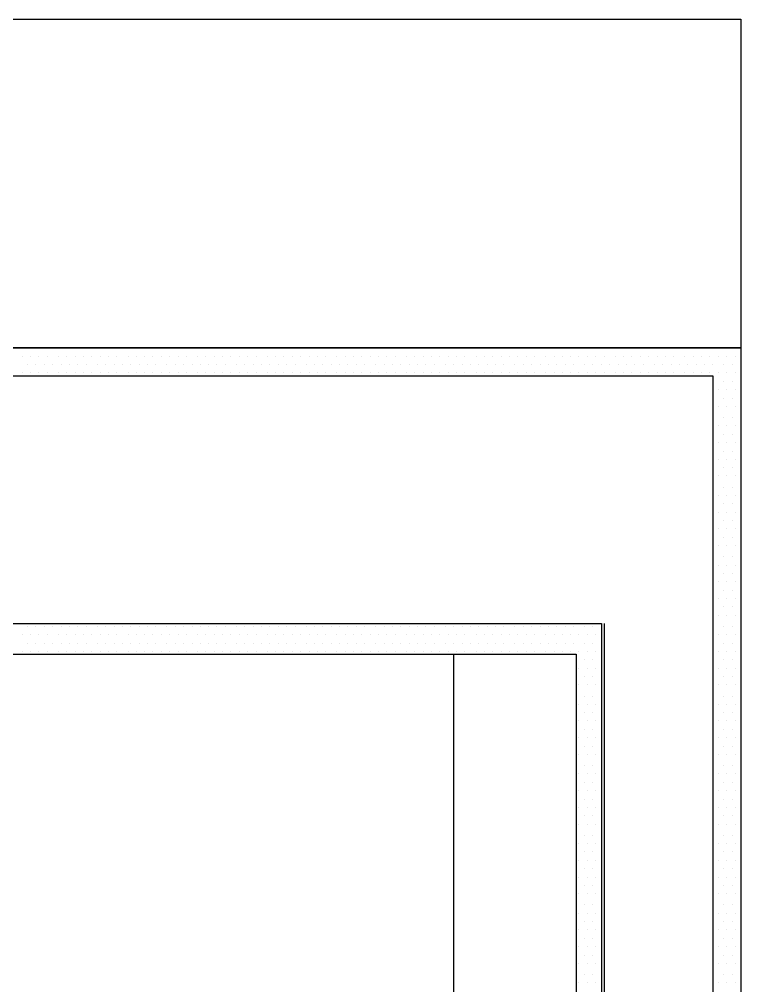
# Model space of a CAD drawing. Header units: metres. Extents: x 17 to 1264, y 17 to 859.
# Drawn here: x 440.49 to 477.79, y 699.69 to 749.66 of the extents above; entities that cross this region are included whole.
import ezdxf

# ---------------------------------------------------------------- set-up
doc = ezdxf.new("R2010")
doc.units = ezdxf.units.M
for name, color, linetype in [('LINES', 7, 'Continuous'), ('POLYLINES', 4, 'Continuous'), ('RECTS', 7, 'Continuous')]:
    doc.layers.add(name, color=color, linetype=linetype)

msp = doc.modelspace()

# ---------------------------------------------------------------- linework, layer by layer
at = {"layer": 'LINES'}
for p, q in [((440.63, 732.24), (440.63, 732.24)), ((441.07, 732.24), (441.07, 732.24)), ((441.5, 732.24), (441.5, 732.24)), ((441.93, 732.24), (441.93, 732.24)), ((442.51, 732.24), (442.51, 732.24)), ((442.94, 732.24), (442.94, 732.24)), ((443.37, 732.24), (443.37, 732.24)), ((443.8, 732.24), (443.8, 732.24)), ((444.23, 732.24), (444.23, 732.24)), ((444.67, 732.24), (444.67, 732.24)), ((445.1, 732.24), (445.1, 732.24)), ((445.53, 732.24), (445.53, 732.24)), ((446.11, 732.24), (446.11, 732.24)), ((446.54, 732.24), (446.54, 732.24)), ((446.97, 732.24), (446.97, 732.24)), ((447.4, 732.24), (447.4, 732.24)), ((447.83, 732.24), (447.83, 732.24)), ((448.27, 732.24), (448.27, 732.24)), ((448.7, 732.24), (448.7, 732.24)), ((449.13, 732.24), (449.13, 732.24)), ((449.71, 732.24), (449.71, 732.24)), ((450.14, 732.24), (450.14, 732.24)), ((450.57, 732.24), (450.57, 732.24)), ((451, 732.24), (451, 732.24)), ((451.43, 732.24), (451.43, 732.24)), ((451.87, 732.24), (451.87, 732.24)), ((452.3, 732.24), (452.3, 732.24)), ((452.73, 732.24), (452.73, 732.24)), ((453.31, 732.24), (453.31, 732.24)), ((453.74, 732.24), (453.74, 732.24)), ((454.17, 732.24), (454.17, 732.24)), ((454.6, 732.24), (454.6, 732.24)), ((455.03, 732.24), (455.03, 732.24)), ((455.47, 732.24), (455.47, 732.24)), ((455.9, 732.24), (455.9, 732.24)), ((456.33, 732.24), (456.33, 732.24)), ((456.91, 732.24), (456.91, 732.24)), ((457.34, 732.24), (457.34, 732.24)), ((457.77, 732.24), (457.77, 732.24)), ((458.2, 732.24), (458.2, 732.24)), ((458.63, 732.24), (458.63, 732.24)), ((459.07, 732.24), (459.07, 732.24)), ((459.5, 732.24), (459.5, 732.24)), ((459.93, 732.24), (459.93, 732.24)), ((460.51, 732.24), (460.51, 732.24)), ((460.94, 732.24), (460.94, 732.24)), ((461.37, 732.24), (461.37, 732.24)), ((461.8, 732.24), (461.8, 732.24)), ((462.23, 732.24), (462.23, 732.24)), ((462.67, 732.24), (462.67, 732.24)), ((463.1, 732.24), (463.1, 732.24)), ((463.53, 732.24), (463.53, 732.24)), ((464.11, 732.24), (464.11, 732.24)), ((464.54, 732.24), (464.54, 732.24)), ((464.97, 732.24), (464.97, 732.24)), ((465.4, 732.24), (465.4, 732.24)), ((465.83, 732.24), (465.83, 732.24)), ((466.27, 732.24), (466.27, 732.24)), ((466.7, 732.24), (466.7, 732.24)), ((467.13, 732.24), (467.13, 732.24)), ((467.71, 732.24), (467.71, 732.24)), ((468.14, 732.24), (468.14, 732.24)), ((468.57, 732.24), (468.57, 732.24)), ((469, 732.24), (469, 732.24)), ((469.43, 732.24), (469.43, 732.24)), ((469.87, 732.24), (469.87, 732.24)), ((470.3, 732.24), (470.3, 732.24)), ((470.73, 732.24), (470.73, 732.24)), ((471.31, 732.24), (471.31, 732.24)), ((471.74, 732.24), (471.74, 732.24)), ((472.17, 732.24), (472.17, 732.24)), ((472.6, 732.24), (472.6, 732.24)), ((473.03, 732.24), (473.03, 732.24)), ((473.47, 732.24), (473.47, 732.24)), ((473.9, 732.24), (473.9, 732.24)), ((474.33, 732.24), (474.33, 732.24)), ((474.91, 732.24), (474.91, 732.24)), ((475.34, 732.24), (475.34, 732.24)), ((475.77, 732.24), (475.77, 732.24)), ((476.2, 732.24), (476.2, 732.24)), ((476.63, 732.24), (476.63, 732.24)), ((477.07, 732.24), (477.07, 732.24)), ((477.5, 732.24), (477.5, 732.24)), ((440.92, 731.81), (440.92, 731.81)), ((441.35, 731.81), (441.35, 731.81)), ((441.79, 731.81), (441.79, 731.81)), ((442.22, 731.81), (442.22, 731.81)), ((442.65, 731.81), (442.65, 731.81)), ((443.08, 731.81), (443.08, 731.81)), ((443.51, 731.81), (443.51, 731.81)), ((443.95, 731.81), (443.95, 731.81)), ((444.52, 731.81), (444.52, 731.81)), ((444.95, 731.81), (444.95, 731.81)), ((445.39, 731.81), (445.39, 731.81)), ((445.82, 731.81), (445.82, 731.81)), ((446.25, 731.81), (446.25, 731.81)), ((446.68, 731.81), (446.68, 731.81)), ((447.11, 731.81), (447.11, 731.81)), ((447.55, 731.81), (447.55, 731.81)), ((448.12, 731.81), (448.12, 731.81)), ((448.55, 731.81), (448.55, 731.81)), ((448.99, 731.81), (448.99, 731.81)), ((449.42, 731.81), (449.42, 731.81)), ((449.85, 731.81), (449.85, 731.81)), ((450.28, 731.81), (450.28, 731.81)), ((450.71, 731.81), (450.71, 731.81)), ((451.15, 731.81), (451.15, 731.81)), ((451.72, 731.81), (451.72, 731.81)), ((452.15, 731.81), (452.15, 731.81)), ((452.59, 731.81), (452.59, 731.81)), ((453.02, 731.81), (453.02, 731.81)), ((453.45, 731.81), (453.45, 731.81)), ((453.88, 731.81), (453.88, 731.81)), ((454.31, 731.81), (454.31, 731.81)), ((454.75, 731.81), (454.75, 731.81)), ((455.32, 731.81), (455.32, 731.81)), ((455.75, 731.81), (455.75, 731.81)), ((456.19, 731.81), (456.19, 731.81)), ((456.62, 731.81), (456.62, 731.81)), ((457.05, 731.81), (457.05, 731.81)), ((457.48, 731.81), (457.48, 731.81)), ((457.91, 731.81), (457.91, 731.81)), ((458.35, 731.81), (458.35, 731.81)), ((458.92, 731.81), (458.92, 731.81)), ((459.35, 731.81), (459.35, 731.81)), ((459.79, 731.81), (459.79, 731.81)), ((460.22, 731.81), (460.22, 731.81)), ((460.65, 731.81), (460.65, 731.81)), ((461.08, 731.81), (461.08, 731.81)), ((461.51, 731.81), (461.51, 731.81)), ((461.95, 731.81), (461.95, 731.81)), ((462.52, 731.81), (462.52, 731.81)), ((462.95, 731.81), (462.95, 731.81)), ((463.39, 731.81), (463.39, 731.81)), ((463.82, 731.81), (463.82, 731.81)), ((464.25, 731.81), (464.25, 731.81)), ((464.68, 731.81), (464.68, 731.81)), ((465.11, 731.81), (465.11, 731.81)), ((465.55, 731.81), (465.55, 731.81)), ((466.12, 731.81), (466.12, 731.81)), ((466.55, 731.81), (466.55, 731.81)), ((466.99, 731.81), (466.99, 731.81)), ((467.42, 731.81), (467.42, 731.81)), ((467.85, 731.81), (467.85, 731.81)), ((468.28, 731.81), (468.28, 731.81)), ((468.71, 731.81), (468.71, 731.81)), ((469.15, 731.81), (469.15, 731.81)), ((469.72, 731.81), (469.72, 731.81)), ((470.15, 731.81), (470.15, 731.81)), ((470.59, 731.81), (470.59, 731.81)), ((471.02, 731.81), (471.02, 731.81)), ((471.45, 731.81), (471.45, 731.81)), ((471.88, 731.81), (471.88, 731.81)), ((472.31, 731.81), (472.31, 731.81)), ((472.75, 731.81), (472.75, 731.81)), ((473.32, 731.81), (473.32, 731.81)), ((473.75, 731.81), (473.75, 731.81)), ((474.19, 731.81), (474.19, 731.81)), ((474.62, 731.81), (474.62, 731.81)), ((475.05, 731.81), (475.05, 731.81)), ((475.48, 731.81), (475.48, 731.81)), ((475.91, 731.81), (475.91, 731.81)), ((476.35, 731.81), (476.35, 731.81)), ((476.92, 731.81), (476.92, 731.81)), ((477.35, 731.81), (477.35, 731.81)), ((440.63, 731.38), (440.63, 731.38)), ((441.07, 731.38), (441.07, 731.38)), ((441.5, 731.38), (441.5, 731.38)), ((441.93, 731.38), (441.93, 731.38)), ((442.51, 731.38), (442.51, 731.38)), ((442.94, 731.38), (442.94, 731.38)), ((443.37, 731.38), (443.37, 731.38)), ((443.8, 731.38), (443.8, 731.38)), ((444.23, 731.38), (444.23, 731.38)), ((444.67, 731.38), (444.67, 731.38)), ((445.1, 731.38), (445.1, 731.38)), ((445.53, 731.38), (445.53, 731.38)), ((446.11, 731.38), (446.11, 731.38)), ((446.54, 731.38), (446.54, 731.38)), ((446.97, 731.38), (446.97, 731.38)), ((447.4, 731.38), (447.4, 731.38)), ((447.83, 731.38), (447.83, 731.38)), ((448.27, 731.38), (448.27, 731.38)), ((448.7, 731.38), (448.7, 731.38)), ((449.13, 731.38), (449.13, 731.38)), ((449.71, 731.38), (449.71, 731.38)), ((450.14, 731.38), (450.14, 731.38)), ((450.57, 731.38), (450.57, 731.38)), ((451, 731.38), (451, 731.38)), ((451.43, 731.38), (451.43, 731.38)), ((451.87, 731.38), (451.87, 731.38)), ((452.3, 731.38), (452.3, 731.38)), ((452.73, 731.38), (452.73, 731.38)), ((453.31, 731.38), (453.31, 731.38)), ((453.74, 731.38), (453.74, 731.38)), ((454.17, 731.38), (454.17, 731.38)), ((454.6, 731.38), (454.6, 731.38)), ((455.03, 731.38), (455.03, 731.38)), ((455.47, 731.38), (455.47, 731.38)), ((455.9, 731.38), (455.9, 731.38)), ((456.33, 731.38), (456.33, 731.38)), ((456.91, 731.38), (456.91, 731.38)), ((457.34, 731.38), (457.34, 731.38)), ((457.77, 731.38), (457.77, 731.38)), ((458.2, 731.38), (458.2, 731.38)), ((458.63, 731.38), (458.63, 731.38)), ((459.07, 731.38), (459.07, 731.38)), ((459.5, 731.38), (459.5, 731.38)), ((459.93, 731.38), (459.93, 731.38)), ((460.51, 731.38), (460.51, 731.38)), ((460.94, 731.38), (460.94, 731.38)), ((461.37, 731.38), (461.37, 731.38)), ((461.8, 731.38), (461.8, 731.38)), ((462.23, 731.38), (462.23, 731.38)), ((462.67, 731.38), (462.67, 731.38)), ((463.1, 731.38), (463.1, 731.38)), ((463.53, 731.38), (463.53, 731.38)), ((464.11, 731.38), (464.11, 731.38)), ((464.54, 731.38), (464.54, 731.38)), ((464.97, 731.38), (464.97, 731.38)), ((465.4, 731.38), (465.4, 731.38)), ((465.83, 731.38), (465.83, 731.38)), ((466.27, 731.38), (466.27, 731.38)), ((466.7, 731.38), (466.7, 731.38)), ((467.13, 731.38), (467.13, 731.38)), ((467.71, 731.38), (467.71, 731.38)), ((468.14, 731.38), (468.14, 731.38)), ((468.57, 731.38), (468.57, 731.38)), ((469, 731.38), (469, 731.38)), ((469.43, 731.38), (469.43, 731.38)), ((469.87, 731.38), (469.87, 731.38)), ((470.3, 731.38), (470.3, 731.38)), ((470.73, 731.38), (470.73, 731.38)), ((471.31, 731.38), (471.31, 731.38)), ((471.74, 731.38), (471.74, 731.38)), ((472.17, 731.38), (472.17, 731.38)), ((472.6, 731.38), (472.6, 731.38)), ((473.03, 731.38), (473.03, 731.38)), ((473.47, 731.38), (473.47, 731.38)), ((473.9, 731.38), (473.9, 731.38)), ((474.33, 731.38), (474.33, 731.38)), ((474.91, 731.38), (474.91, 731.38)), ((475.34, 731.38), (475.34, 731.38)), ((475.77, 731.38), (475.77, 731.38)), ((476.2, 731.38), (476.2, 731.38)), ((476.63, 731.38), (476.63, 731.38)), ((477.07, 731.38), (477.07, 731.38)), ((477.5, 731.38), (477.5, 731.38)), ((476.35, 730.94), (476.35, 730.94)), ((476.63, 730.51), (476.63, 730.51)), ((476.92, 730.94), (476.92, 730.94)), ((477.07, 730.51), (477.07, 730.51)), ((477.35, 730.94), (477.35, 730.94)), ((477.5, 730.51), (477.5, 730.51)), ((476.35, 730.08), (476.35, 730.08)), ((476.92, 730.08), (476.92, 730.08)), ((477.35, 730.08), (477.35, 730.08)), ((476.63, 729.65), (476.63, 729.65)), ((477.07, 729.65), (477.07, 729.65)), ((477.5, 729.65), (477.5, 729.65)), ((476.35, 729.07), (476.35, 729.07)), ((476.92, 729.07), (476.92, 729.07)), ((477.35, 729.07), (477.35, 729.07)), ((476.63, 728.64), (476.63, 728.64)), ((477.07, 728.64), (477.07, 728.64)), ((477.5, 728.64), (477.5, 728.64)), ((476.35, 728.21), (476.35, 728.21)), ((476.92, 728.21), (476.92, 728.21)), ((477.35, 728.21), (477.35, 728.21)), ((476.63, 727.78), (476.63, 727.78)), ((477.07, 727.78), (477.07, 727.78)), ((477.5, 727.78), (477.5, 727.78)), ((476.35, 727.34), (476.35, 727.34)), ((476.92, 727.34), (476.92, 727.34)), ((477.35, 727.34), (477.35, 727.34)), ((476.63, 726.91), (476.63, 726.91)), ((477.07, 726.91), (477.07, 726.91)), ((477.5, 726.91), (477.5, 726.91)), ((476.35, 726.48), (476.35, 726.48)), ((476.63, 726.05), (476.63, 726.05)), ((476.92, 726.48), (476.92, 726.48)), ((477.07, 726.05), (477.07, 726.05)), ((477.35, 726.48), (477.35, 726.48)), ((477.5, 726.05), (477.5, 726.05)), ((476.35, 725.47), (476.35, 725.47)), ((476.63, 725.04), (476.63, 725.04)), ((476.92, 725.47), (476.92, 725.47)), ((477.07, 725.04), (477.07, 725.04)), ((477.35, 725.47), (477.35, 725.47)), ((477.5, 725.04), (477.5, 725.04)), ((476.35, 724.61), (476.35, 724.61)), ((476.92, 724.61), (476.92, 724.61)), ((477.35, 724.61), (477.35, 724.61)), ((476.63, 724.18), (476.63, 724.18)), ((477.07, 724.18), (477.07, 724.18)), ((477.5, 724.18), (477.5, 724.18)), ((476.35, 723.74), (476.35, 723.74)), ((476.92, 723.74), (476.92, 723.74)), ((477.35, 723.74), (477.35, 723.74)), ((476.63, 723.31), (476.63, 723.31)), ((477.07, 723.31), (477.07, 723.31)), ((477.5, 723.31), (477.5, 723.31)), ((476.35, 722.88), (476.35, 722.88)), ((476.92, 722.88), (476.92, 722.88)), ((477.35, 722.88), (477.35, 722.88)), ((476.63, 722.45), (476.63, 722.45)), ((477.07, 722.45), (477.07, 722.45)), ((477.5, 722.45), (477.5, 722.45)), ((476.35, 721.87), (476.35, 721.87)), ((476.92, 721.87), (476.92, 721.87)), ((477.35, 721.87), (477.35, 721.87)), ((476.35, 721.01), (476.35, 721.01)), ((476.63, 721.44), (476.63, 721.44)), ((476.92, 721.01), (476.92, 721.01)), ((477.07, 721.44), (477.07, 721.44)), ((477.35, 721.01), (477.35, 721.01)), ((477.5, 721.44), (477.5, 721.44)), ((476.63, 720.58), (476.63, 720.58)), ((477.07, 720.58), (477.07, 720.58)), ((477.5, 720.58), (477.5, 720.58)), ((476.35, 720.14), (476.35, 720.14)), ((476.92, 720.14), (476.92, 720.14)), ((477.35, 720.14), (477.35, 720.14)), ((476.63, 719.71), (476.63, 719.71)), ((477.07, 719.71), (477.07, 719.71)), ((477.5, 719.71), (477.5, 719.71)), ((476.35, 719.28), (476.35, 719.28)), ((476.92, 719.28), (476.92, 719.28)), ((477.35, 719.28), (477.35, 719.28)), ((476.63, 718.85), (476.63, 718.85)), ((477.07, 718.85), (477.07, 718.85)), ((477.5, 718.85), (477.5, 718.85)), ((440.92, 718.27), (440.92, 718.27)), ((441.35, 718.27), (441.35, 718.27)), ((441.79, 718.27), (441.79, 718.27)), ((442.22, 718.27), (442.22, 718.27)), ((442.65, 718.27), (442.65, 718.27)), ((443.08, 718.27), (443.08, 718.27)), ((443.51, 718.27), (443.51, 718.27)), ((443.95, 718.27), (443.95, 718.27)), ((444.52, 718.27), (444.52, 718.27)), ((444.95, 718.27), (444.95, 718.27)), ((445.39, 718.27), (445.39, 718.27)), ((445.82, 718.27), (445.82, 718.27)), ((446.25, 718.27), (446.25, 718.27)), ((446.68, 718.27), (446.68, 718.27)), ((447.11, 718.27), (447.11, 718.27)), ((447.55, 718.27), (447.55, 718.27)), ((448.12, 718.27), (448.12, 718.27)), ((448.55, 718.27), (448.55, 718.27)), ((448.99, 718.27), (448.99, 718.27)), ((449.42, 718.27), (449.42, 718.27)), ((449.85, 718.27), (449.85, 718.27)), ((450.28, 718.27), (450.28, 718.27)), ((450.71, 718.27), (450.71, 718.27)), ((451.15, 718.27), (451.15, 718.27)), ((451.72, 718.27), (451.72, 718.27)), ((452.15, 718.27), (452.15, 718.27)), ((452.59, 718.27), (452.59, 718.27)), ((453.02, 718.27), (453.02, 718.27)), ((453.45, 718.27), (453.45, 718.27)), ((453.88, 718.27), (453.88, 718.27)), ((454.31, 718.27), (454.31, 718.27)), ((454.75, 718.27), (454.75, 718.27)), ((455.32, 718.27), (455.32, 718.27)), ((455.75, 718.27), (455.75, 718.27)), ((456.19, 718.27), (456.19, 718.27)), ((456.62, 718.27), (456.62, 718.27)), ((457.05, 718.27), (457.05, 718.27)), ((457.48, 718.27), (457.48, 718.27)), ((457.91, 718.27), (457.91, 718.27)), ((458.35, 718.27), (458.35, 718.27)), ((458.92, 718.27), (458.92, 718.27)), ((459.35, 718.27), (459.35, 718.27)), ((459.79, 718.27), (459.79, 718.27)), ((460.22, 718.27), (460.22, 718.27)), ((460.65, 718.27), (460.65, 718.27)), ((461.08, 718.27), (461.08, 718.27)), ((461.51, 718.27), (461.51, 718.27)), ((461.95, 718.27), (461.95, 718.27)), ((462.52, 718.27), (462.52, 718.27)), ((462.95, 718.27), (462.95, 718.27)), ((463.39, 718.27), (463.39, 718.27)), ((463.82, 718.27), (463.82, 718.27)), ((464.25, 718.27), (464.25, 718.27)), ((464.68, 718.27), (464.68, 718.27)), ((465.11, 718.27), (465.11, 718.27)), ((465.55, 718.27), (465.55, 718.27)), ((466.12, 718.27), (466.12, 718.27)), ((466.55, 718.27), (466.55, 718.27)), ((466.99, 718.27), (466.99, 718.27)), ((467.42, 718.27), (467.42, 718.27)), ((467.85, 718.27), (467.85, 718.27)), ((468.28, 718.27), (468.28, 718.27)), ((468.71, 718.27), (468.71, 718.27)), ((469.15, 718.27), (469.15, 718.27)), ((469.72, 718.27), (469.72, 718.27)), ((470.15, 718.27), (470.15, 718.27)), ((470.59, 718.27), (470.59, 718.27)), ((476.35, 718.27), (476.35, 718.27)), ((476.92, 718.27), (476.92, 718.27)), ((477.35, 718.27), (477.35, 718.27)), ((440.63, 717.84), (440.63, 717.84)), ((441.07, 717.84), (441.07, 717.84)), ((441.5, 717.84), (441.5, 717.84)), ((441.93, 717.84), (441.93, 717.84)), ((442.51, 717.84), (442.51, 717.84)), ((442.94, 717.84), (442.94, 717.84)), ((443.37, 717.84), (443.37, 717.84)), ((443.8, 717.84), (443.8, 717.84)), ((444.23, 717.84), (444.23, 717.84)), ((444.67, 717.84), (444.67, 717.84)), ((445.1, 717.84), (445.1, 717.84)), ((445.53, 717.84), (445.53, 717.84)), ((446.11, 717.84), (446.11, 717.84)), ((446.54, 717.84), (446.54, 717.84)), ((446.97, 717.84), (446.97, 717.84)), ((447.4, 717.84), (447.4, 717.84)), ((447.83, 717.84), (447.83, 717.84)), ((448.27, 717.84), (448.27, 717.84)), ((448.7, 717.84), (448.7, 717.84)), ((449.13, 717.84), (449.13, 717.84)), ((449.71, 717.84), (449.71, 717.84)), ((450.14, 717.84), (450.14, 717.84)), ((450.57, 717.84), (450.57, 717.84)), ((451, 717.84), (451, 717.84)), ((451.43, 717.84), (451.43, 717.84)), ((451.87, 717.84), (451.87, 717.84)), ((452.3, 717.84), (452.3, 717.84)), ((452.73, 717.84), (452.73, 717.84)), ((453.31, 717.84), (453.31, 717.84)), ((453.74, 717.84), (453.74, 717.84)), ((454.17, 717.84), (454.17, 717.84)), ((454.6, 717.84), (454.6, 717.84)), ((455.03, 717.84), (455.03, 717.84)), ((455.47, 717.84), (455.47, 717.84)), ((455.9, 717.84), (455.9, 717.84)), ((456.33, 717.84), (456.33, 717.84)), ((456.91, 717.84), (456.91, 717.84)), ((457.34, 717.84), (457.34, 717.84)), ((457.77, 717.84), (457.77, 717.84)), ((458.2, 717.84), (458.2, 717.84)), ((458.63, 717.84), (458.63, 717.84)), ((459.07, 717.84), (459.07, 717.84)), ((459.5, 717.84), (459.5, 717.84)), ((459.93, 717.84), (459.93, 717.84)), ((460.51, 717.84), (460.51, 717.84)), ((460.94, 717.84), (460.94, 717.84)), ((461.37, 717.84), (461.37, 717.84)), ((461.8, 717.84), (461.8, 717.84)), ((462.23, 717.84), (462.23, 717.84)), ((462.67, 717.84), (462.67, 717.84)), ((463.1, 717.84), (463.1, 717.84)), ((463.53, 717.84), (463.53, 717.84)), ((464.11, 717.84), (464.11, 717.84)), ((464.54, 717.84), (464.54, 717.84)), ((464.97, 717.84), (464.97, 717.84)), ((465.4, 717.84), (465.4, 717.84)), ((465.83, 717.84), (465.83, 717.84)), ((466.27, 717.84), (466.27, 717.84)), ((466.7, 717.84), (466.7, 717.84)), ((467.13, 717.84), (467.13, 717.84)), ((467.71, 717.84), (467.71, 717.84)), ((468.14, 717.84), (468.14, 717.84)), ((468.57, 717.84), (468.57, 717.84)), ((469, 717.84), (469, 717.84)), ((469.43, 717.84), (469.43, 717.84)), ((469.87, 717.84), (469.87, 717.84)), ((470.3, 717.84), (470.3, 717.84)), ((476.63, 717.84), (476.63, 717.84)), ((477.07, 717.84), (477.07, 717.84)), ((477.5, 717.84), (477.5, 717.84)), ((440.92, 717.41), (440.92, 717.41)), ((441.35, 717.41), (441.35, 717.41)), ((441.79, 717.41), (441.79, 717.41)), ((442.22, 717.41), (442.22, 717.41)), ((442.65, 717.41), (442.65, 717.41)), ((443.08, 717.41), (443.08, 717.41)), ((443.51, 717.41), (443.51, 717.41)), ((443.95, 717.41), (443.95, 717.41)), ((444.52, 717.41), (444.52, 717.41)), ((444.95, 717.41), (444.95, 717.41)), ((445.39, 717.41), (445.39, 717.41)), ((445.82, 717.41), (445.82, 717.41)), ((446.25, 717.41), (446.25, 717.41)), ((446.68, 717.41), (446.68, 717.41)), ((447.11, 717.41), (447.11, 717.41)), ((447.55, 717.41), (447.55, 717.41)), ((448.12, 717.41), (448.12, 717.41)), ((448.55, 717.41), (448.55, 717.41)), ((448.99, 717.41), (448.99, 717.41)), ((449.42, 717.41), (449.42, 717.41)), ((449.85, 717.41), (449.85, 717.41)), ((450.28, 717.41), (450.28, 717.41)), ((450.71, 717.41), (450.71, 717.41)), ((451.15, 717.41), (451.15, 717.41)), ((451.72, 717.41), (451.72, 717.41)), ((452.15, 717.41), (452.15, 717.41)), ((452.59, 717.41), (452.59, 717.41)), ((453.02, 717.41), (453.02, 717.41)), ((453.45, 717.41), (453.45, 717.41)), ((453.88, 717.41), (453.88, 717.41)), ((454.31, 717.41), (454.31, 717.41)), ((454.75, 717.41), (454.75, 717.41)), ((455.32, 717.41), (455.32, 717.41)), ((455.75, 717.41), (455.75, 717.41)), ((456.19, 717.41), (456.19, 717.41)), ((456.62, 717.41), (456.62, 717.41)), ((457.05, 717.41), (457.05, 717.41)), ((457.48, 717.41), (457.48, 717.41)), ((457.91, 717.41), (457.91, 717.41)), ((458.35, 717.41), (458.35, 717.41)), ((458.92, 717.41), (458.92, 717.41)), ((459.35, 717.41), (459.35, 717.41)), ((459.79, 717.41), (459.79, 717.41)), ((460.22, 717.41), (460.22, 717.41)), ((460.65, 717.41), (460.65, 717.41)), ((461.08, 717.41), (461.08, 717.41)), ((461.51, 717.41), (461.51, 717.41)), ((461.95, 717.41), (461.95, 717.41)), ((462.52, 717.41), (462.52, 717.41)), ((462.95, 717.41), (462.95, 717.41)), ((463.39, 717.41), (463.39, 717.41)), ((463.82, 717.41), (463.82, 717.41)), ((464.25, 717.41), (464.25, 717.41)), ((464.68, 717.41), (464.68, 717.41)), ((465.11, 717.41), (465.11, 717.41)), ((465.55, 717.41), (465.55, 717.41)), ((466.12, 717.41), (466.12, 717.41)), ((466.55, 717.41), (466.55, 717.41)), ((466.99, 717.41), (466.99, 717.41)), ((467.42, 717.41), (467.42, 717.41)), ((467.85, 717.41), (467.85, 717.41)), ((468.28, 717.41), (468.28, 717.41)), ((468.71, 717.41), (468.71, 717.41)), ((469.15, 717.41), (469.15, 717.41)), ((469.72, 717.41), (469.72, 717.41)), ((470.15, 717.41), (470.15, 717.41)), ((470.59, 717.41), (470.59, 717.41)), ((476.35, 717.41), (476.35, 717.41)), ((476.92, 717.41), (476.92, 717.41)), ((477.35, 717.41), (477.35, 717.41)), ((316.22, 716.83), (462.81, 716.83)), ((440.63, 716.98), (440.63, 716.98)), ((441.07, 716.98), (441.07, 716.98)), ((441.5, 716.98), (441.5, 716.98)), ((441.93, 716.98), (441.93, 716.98)), ((442.51, 716.98), (442.51, 716.98)), ((442.94, 716.98), (442.94, 716.98)), ((443.37, 716.98), (443.37, 716.98)), ((443.8, 716.98), (443.8, 716.98)), ((444.23, 716.98), (444.23, 716.98)), ((444.67, 716.98), (444.67, 716.98)), ((445.1, 716.98), (445.1, 716.98)), ((445.53, 716.98), (445.53, 716.98)), ((446.11, 716.98), (446.11, 716.98)), ((446.54, 716.98), (446.54, 716.98)), ((446.97, 716.98), (446.97, 716.98)), ((447.4, 716.98), (447.4, 716.98)), ((447.83, 716.98), (447.83, 716.98)), ((448.27, 716.98), (448.27, 716.98)), ((448.7, 716.98), (448.7, 716.98)), ((449.13, 716.98), (449.13, 716.98)), ((449.71, 716.98), (449.71, 716.98)), ((450.14, 716.98), (450.14, 716.98)), ((450.57, 716.98), (450.57, 716.98)), ((451, 716.98), (451, 716.98)), ((451.43, 716.98), (451.43, 716.98)), ((451.87, 716.98), (451.87, 716.98)), ((452.3, 716.98), (452.3, 716.98)), ((452.73, 716.98), (452.73, 716.98)), ((453.31, 716.98), (453.31, 716.98)), ((453.74, 716.98), (453.74, 716.98)), ((454.17, 716.98), (454.17, 716.98)), ((454.6, 716.98), (454.6, 716.98)), ((455.03, 716.98), (455.03, 716.98)), ((455.47, 716.98), (455.47, 716.98)), ((455.9, 716.98), (455.9, 716.98)), ((456.33, 716.98), (456.33, 716.98)), ((456.91, 716.98), (456.91, 716.98)), ((457.34, 716.98), (457.34, 716.98)), ((457.77, 716.98), (457.77, 716.98)), ((458.2, 716.98), (458.2, 716.98)), ((458.63, 716.98), (458.63, 716.98)), ((459.07, 716.98), (459.07, 716.98)), ((459.5, 716.98), (459.5, 716.98)), ((459.93, 716.98), (459.93, 716.98)), ((460.51, 716.98), (460.51, 716.98)), ((460.94, 716.98), (460.94, 716.98)), ((461.37, 716.98), (461.37, 716.98)), ((461.8, 716.98), (461.8, 716.98)), ((462.23, 716.98), (462.23, 716.98)), ((462.67, 716.98), (462.67, 716.98)), ((462.95, 121.54), (462.95, 716.83)), ((463.1, 716.98), (463.1, 716.98)), ((463.53, 716.98), (463.53, 716.98)), ((464.11, 716.98), (464.11, 716.98)), ((464.54, 716.98), (464.54, 716.98)), ((464.97, 716.98), (464.97, 716.98)), ((465.4, 716.98), (465.4, 716.98)), ((465.83, 716.98), (465.83, 716.98)), ((466.27, 716.98), (466.27, 716.98)), ((466.7, 716.98), (466.7, 716.98)), ((467.13, 716.98), (467.13, 716.98)), ((467.71, 716.98), (467.71, 716.98)), ((468.14, 716.98), (468.14, 716.98)), ((468.57, 716.98), (468.57, 716.98)), ((469, 716.98), (469, 716.98)), ((469.43, 716.98), (469.43, 716.98)), ((469.72, 716.54), (469.72, 716.54)), ((469.87, 716.98), (469.87, 716.98)), ((470.15, 716.54), (470.15, 716.54)), ((470.3, 716.98), (470.3, 716.98)), ((470.59, 716.54), (470.59, 716.54)), ((476.35, 716.54), (476.35, 716.54)), ((476.63, 716.98), (476.63, 716.98)), ((476.92, 716.54), (476.92, 716.54)), ((477.07, 716.98), (477.07, 716.98)), ((477.35, 716.54), (477.35, 716.54)), ((477.5, 716.98), (477.5, 716.98)), ((469.43, 716.11), (469.43, 716.11)), ((469.87, 716.11), (469.87, 716.11)), ((470.3, 716.11), (470.3, 716.11)), ((476.63, 716.11), (476.63, 716.11)), ((477.07, 716.11), (477.07, 716.11)), ((477.5, 716.11), (477.5, 716.11)), ((469.72, 715.68), (469.72, 715.68)), ((470.15, 715.68), (470.15, 715.68)), ((470.59, 715.68), (470.59, 715.68)), ((476.35, 715.68), (476.35, 715.68)), ((476.92, 715.68), (476.92, 715.68)), ((477.35, 715.68), (477.35, 715.68)), ((469.43, 715.25), (469.43, 715.25)), ((469.87, 715.25), (469.87, 715.25)), ((470.3, 715.25), (470.3, 715.25)), ((476.63, 715.25), (476.63, 715.25)), ((477.07, 715.25), (477.07, 715.25)), ((477.5, 715.25), (477.5, 715.25)), ((469.72, 714.67), (469.72, 714.67)), ((470.15, 714.67), (470.15, 714.67)), ((470.59, 714.67), (470.59, 714.67)), ((476.35, 714.67), (476.35, 714.67)), ((476.92, 714.67), (476.92, 714.67)), ((477.35, 714.67), (477.35, 714.67)), ((469.43, 714.24), (469.43, 714.24)), ((469.87, 714.24), (469.87, 714.24)), ((470.3, 714.24), (470.3, 714.24)), ((476.63, 714.24), (476.63, 714.24)), ((477.07, 714.24), (477.07, 714.24)), ((477.5, 714.24), (477.5, 714.24)), ((469.72, 713.81), (469.72, 713.81)), ((470.15, 713.81), (470.15, 713.81)), ((470.59, 713.81), (470.59, 713.81)), ((476.35, 713.81), (476.35, 713.81)), ((476.92, 713.81), (476.92, 713.81)), ((477.35, 713.81), (477.35, 713.81)), ((469.43, 713.38), (469.43, 713.38)), ((469.87, 713.38), (469.87, 713.38)), ((470.3, 713.38), (470.3, 713.38)), ((476.63, 713.38), (476.63, 713.38)), ((477.07, 713.38), (477.07, 713.38)), ((477.5, 713.38), (477.5, 713.38)), ((469.43, 712.51), (469.43, 712.51)), ((469.72, 712.94), (469.72, 712.94)), ((469.87, 712.51), (469.87, 712.51)), ((470.15, 712.94), (470.15, 712.94)), ((470.3, 712.51), (470.3, 712.51)), ((470.59, 712.94), (470.59, 712.94)), ((476.35, 712.94), (476.35, 712.94)), ((476.63, 712.51), (476.63, 712.51)), ((476.92, 712.94), (476.92, 712.94)), ((477.07, 712.51), (477.07, 712.51)), ((477.35, 712.94), (477.35, 712.94)), ((477.5, 712.51), (477.5, 712.51)), ((469.72, 712.08), (469.72, 712.08)), ((470.15, 712.08), (470.15, 712.08)), ((470.59, 712.08), (470.59, 712.08)), ((476.35, 712.08), (476.35, 712.08)), ((476.92, 712.08), (476.92, 712.08)), ((477.35, 712.08), (477.35, 712.08)), ((469.43, 711.65), (469.43, 711.65)), ((469.87, 711.65), (469.87, 711.65)), ((470.3, 711.65), (470.3, 711.65)), ((476.63, 711.65), (476.63, 711.65)), ((477.07, 711.65), (477.07, 711.65)), ((477.5, 711.65), (477.5, 711.65)), ((469.72, 711.07), (469.72, 711.07)), ((470.15, 711.07), (470.15, 711.07)), ((470.59, 711.07), (470.59, 711.07)), ((476.35, 711.07), (476.35, 711.07)), ((476.92, 711.07), (476.92, 711.07)), ((477.35, 711.07), (477.35, 711.07)), ((469.43, 710.64), (469.43, 710.64)), ((469.87, 710.64), (469.87, 710.64)), ((470.3, 710.64), (470.3, 710.64)), ((476.63, 710.64), (476.63, 710.64)), ((477.07, 710.64), (477.07, 710.64)), ((477.5, 710.64), (477.5, 710.64)), ((469.72, 710.21), (469.72, 710.21)), ((470.15, 710.21), (470.15, 710.21)), ((470.59, 710.21), (470.59, 710.21)), ((476.35, 710.21), (476.35, 710.21)), ((476.92, 710.21), (476.92, 710.21)), ((477.35, 710.21), (477.35, 710.21)), ((469.43, 709.78), (469.43, 709.78)), ((469.87, 709.78), (469.87, 709.78)), ((470.3, 709.78), (470.3, 709.78)), ((476.63, 709.78), (476.63, 709.78)), ((477.07, 709.78), (477.07, 709.78)), ((477.5, 709.78), (477.5, 709.78)), ((469.72, 709.34), (469.72, 709.34)), ((470.15, 709.34), (470.15, 709.34)), ((470.59, 709.34), (470.59, 709.34)), ((476.35, 709.34), (476.35, 709.34)), ((476.92, 709.34), (476.92, 709.34)), ((477.35, 709.34), (477.35, 709.34)), ((469.43, 708.91), (469.43, 708.91)), ((469.87, 708.91), (469.87, 708.91)), ((470.3, 708.91), (470.3, 708.91)), ((476.63, 708.91), (476.63, 708.91)), ((477.07, 708.91), (477.07, 708.91)), ((477.5, 708.91), (477.5, 708.91)), ((469.43, 708.05), (469.43, 708.05)), ((469.72, 708.48), (469.72, 708.48)), ((469.87, 708.05), (469.87, 708.05)), ((470.15, 708.48), (470.15, 708.48)), ((470.3, 708.05), (470.3, 708.05)), ((470.59, 708.48), (470.59, 708.48)), ((476.35, 708.48), (476.35, 708.48)), ((476.63, 708.05), (476.63, 708.05)), ((476.92, 708.48), (476.92, 708.48)), ((477.07, 708.05), (477.07, 708.05)), ((477.35, 708.48), (477.35, 708.48)), ((477.5, 708.05), (477.5, 708.05)), ((469.43, 707.04), (469.43, 707.04)), ((469.72, 707.47), (469.72, 707.47)), ((469.87, 707.04), (469.87, 707.04)), ((470.15, 707.47), (470.15, 707.47)), ((470.3, 707.04), (470.3, 707.04)), ((470.59, 707.47), (470.59, 707.47)), ((476.35, 707.47), (476.35, 707.47)), ((476.63, 707.04), (476.63, 707.04)), ((476.92, 707.47), (476.92, 707.47)), ((477.07, 707.04), (477.07, 707.04)), ((477.35, 707.47), (477.35, 707.47)), ((477.5, 707.04), (477.5, 707.04)), ((469.72, 706.61), (469.72, 706.61)), ((470.15, 706.61), (470.15, 706.61)), ((470.59, 706.61), (470.59, 706.61)), ((476.35, 706.61), (476.35, 706.61)), ((476.92, 706.61), (476.92, 706.61)), ((477.35, 706.61), (477.35, 706.61)), ((469.43, 706.18), (469.43, 706.18)), ((469.87, 706.18), (469.87, 706.18)), ((470.3, 706.18), (470.3, 706.18)), ((476.63, 706.18), (476.63, 706.18)), ((477.07, 706.18), (477.07, 706.18)), ((477.5, 706.18), (477.5, 706.18)), ((469.72, 705.74), (469.72, 705.74)), ((470.15, 705.74), (470.15, 705.74)), ((470.59, 705.74), (470.59, 705.74)), ((476.35, 705.74), (476.35, 705.74)), ((476.92, 705.74), (476.92, 705.74)), ((477.35, 705.74), (477.35, 705.74)), ((469.43, 705.31), (469.43, 705.31)), ((469.87, 705.31), (469.87, 705.31)), ((470.3, 705.31), (470.3, 705.31)), ((476.63, 705.31), (476.63, 705.31)), ((477.07, 705.31), (477.07, 705.31)), ((477.5, 705.31), (477.5, 705.31)), ((469.72, 704.88), (469.72, 704.88)), ((470.15, 704.88), (470.15, 704.88)), ((470.59, 704.88), (470.59, 704.88)), ((476.35, 704.88), (476.35, 704.88)), ((476.92, 704.88), (476.92, 704.88)), ((477.35, 704.88), (477.35, 704.88)), ((469.43, 704.45), (469.43, 704.45)), ((469.87, 704.45), (469.87, 704.45)), ((470.3, 704.45), (470.3, 704.45)), ((476.63, 704.45), (476.63, 704.45)), ((477.07, 704.45), (477.07, 704.45)), ((477.5, 704.45), (477.5, 704.45)), ((469.72, 703.87), (469.72, 703.87)), ((470.15, 703.87), (470.15, 703.87)), ((470.59, 703.87), (470.59, 703.87)), ((476.35, 703.87), (476.35, 703.87)), ((476.92, 703.87), (476.92, 703.87)), ((477.35, 703.87), (477.35, 703.87)), ((469.43, 703.44), (469.43, 703.44)), ((469.72, 703.01), (469.72, 703.01)), ((469.87, 703.44), (469.87, 703.44)), ((470.15, 703.01), (470.15, 703.01)), ((470.3, 703.44), (470.3, 703.44)), ((470.59, 703.01), (470.59, 703.01)), ((476.35, 703.01), (476.35, 703.01)), ((476.63, 703.44), (476.63, 703.44)), ((476.92, 703.01), (476.92, 703.01)), ((477.07, 703.44), (477.07, 703.44)), ((477.35, 703.01), (477.35, 703.01)), ((477.5, 703.44), (477.5, 703.44)), ((469.43, 702.58), (469.43, 702.58)), ((469.87, 702.58), (469.87, 702.58)), ((470.3, 702.58), (470.3, 702.58)), ((476.63, 702.58), (476.63, 702.58)), ((477.07, 702.58), (477.07, 702.58)), ((477.5, 702.58), (477.5, 702.58)), ((469.72, 702.14), (469.72, 702.14)), ((470.15, 702.14), (470.15, 702.14)), ((470.59, 702.14), (470.59, 702.14)), ((476.35, 702.14), (476.35, 702.14)), ((476.92, 702.14), (476.92, 702.14)), ((477.35, 702.14), (477.35, 702.14)), ((469.43, 701.71), (469.43, 701.71)), ((469.87, 701.71), (469.87, 701.71)), ((470.3, 701.71), (470.3, 701.71)), ((476.63, 701.71), (476.63, 701.71)), ((477.07, 701.71), (477.07, 701.71)), ((477.5, 701.71), (477.5, 701.71)), ((469.72, 701.28), (469.72, 701.28)), ((470.15, 701.28), (470.15, 701.28)), ((470.59, 701.28), (470.59, 701.28)), ((476.35, 701.28), (476.35, 701.28)), ((476.92, 701.28), (476.92, 701.28)), ((477.35, 701.28), (477.35, 701.28)), ((469.43, 700.85), (469.43, 700.85)), ((469.87, 700.85), (469.87, 700.85)), ((470.3, 700.85), (470.3, 700.85)), ((476.63, 700.85), (476.63, 700.85)), ((477.07, 700.85), (477.07, 700.85)), ((477.5, 700.85), (477.5, 700.85)), ((469.72, 700.27), (469.72, 700.27)), ((470.15, 700.27), (470.15, 700.27)), ((470.59, 700.27), (470.59, 700.27)), ((476.35, 700.27), (476.35, 700.27)), ((476.92, 700.27), (476.92, 700.27)), ((477.35, 700.27), (477.35, 700.27)), ((469.43, 699.84), (469.43, 699.84)), ((469.87, 699.84), (469.87, 699.84)), ((470.3, 699.84), (470.3, 699.84)), ((476.63, 699.84), (476.63, 699.84)), ((477.07, 699.84), (477.07, 699.84)), ((477.5, 699.84), (477.5, 699.84))]:
    msp.add_line(p, q, dxfattribs=at)
at = {"layer": 'POLYLINES'}
msp.add_lwpolyline([(470.73, 718.42), (470.73, 574.85), (470.73, 121.54)], dxfattribs=at)
msp.add_lwpolyline([(470.73, 718.42), (470.73, 574.85), (470.73, 121.54)], dxfattribs=at)
at = {"layer": 'RECTS'}
for points in [[(307.72, 749.66), (477.79, 749.66), (477.79, 732.67), (307.72, 732.67)], [(307.72, 732.67), (477.79, 732.67), (477.79, 109.01), (307.72, 109.01)], [(309.02, 731.23), (476.35, 731.23), (476.35, 110.45), (309.02, 110.45)], [(314.78, 718.42), (470.59, 718.42), (470.59, 120.1), (314.78, 120.1)], [(316.22, 716.83), (469.29, 716.83), (469.29, 121.54), (316.22, 121.54)]]:
    msp.add_lwpolyline(points, dxfattribs=at)

doc.saveas('drawing.dxf')
